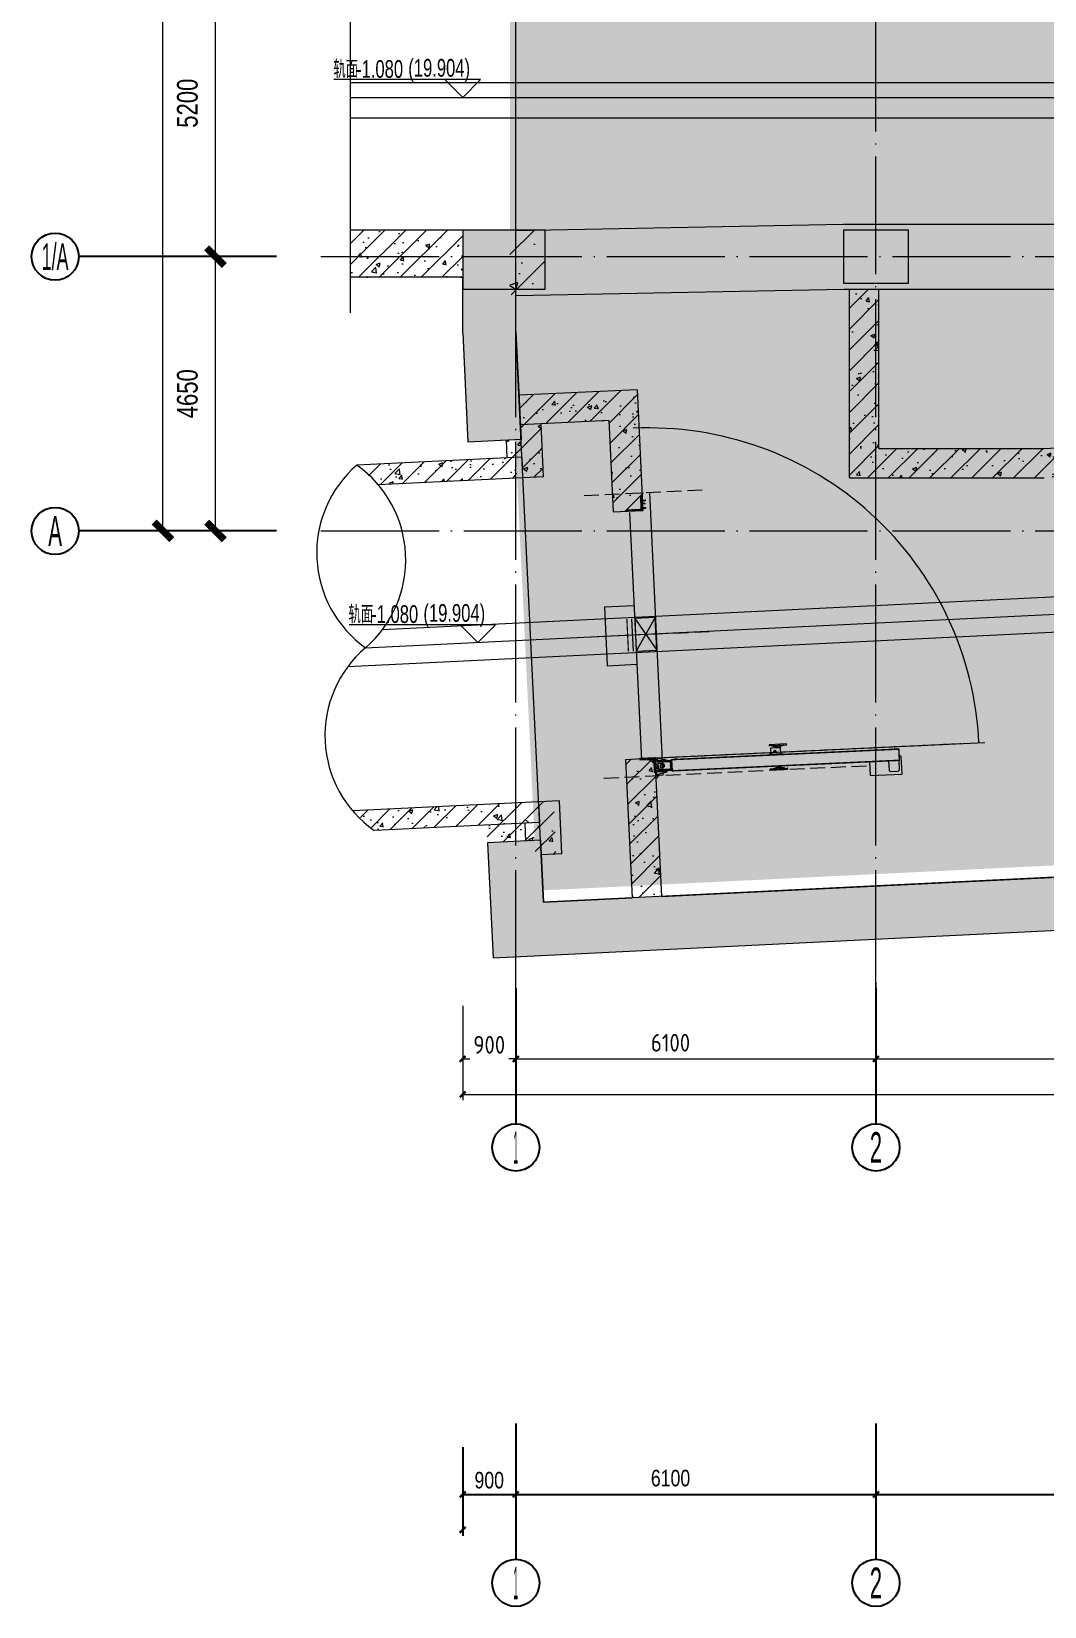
# Model space of a CAD drawing. Extents: x 4 to 13611208, y -605838 to 574722.
# Drawn here: x 13114394 to 13131553, y -161280 to -134582 of the extents above; entities that cross this region are included whole.
import ezdxf
from ezdxf.enums import TextEntityAlignment as Align

# ---------------------------------------------------------------- set-up
doc = ezdxf.new("R2010")
doc.units = 0
doc.header["$LTSCALE"] = 1000
doc.header["$MEASUREMENT"] = 0
doc.linetypes.add('DASH', pattern=[0.35, 0.25, -0.1])
doc.linetypes.add('DOTE', pattern=[2.42, 2, -0.2, 0.02, -0.2])
for name, color, linetype, lineweight in [('1-开孔', 7, 'Continuous', 5), ('DIM_ELEV', 3, 'Continuous', 5), ('建筑底图', 8, 'Continuous', 13), ('设备-人防', 2, 'Continuous', 5)]:
    doc.layers.add(name, color=color, linetype=linetype, lineweight=lineweight)
for name, color, linetype in [('AXIS', 3, 'Continuous'), ('AXIS_TEXT', 7, 'Continuous'), ('PUB_TEXT', 8, 'Continuous')]:
    doc.layers.add(name, color=color, linetype=linetype)
doc.styles.add('C', font='HZTXT_E', dxfattribs={"width": 0.7, "bigfont": 'HZTXT'})
doc.styles.add('C_T3', font='fsdb_e.shx', dxfattribs={"width": 0.8, "bigfont": 'hzdx.shx'})
doc.styles.add('COMPLEX', font='hztxt_e.shx', dxfattribs={"width": 0.6, "bigfont": 'HZTXT.shx'})
doc.styles.add('DIM_FONT', font='gbenor.shx', dxfattribs={"bigfont": 'gbcbig.shx'})
doc.dimstyles.new('_TCH_ARCH&&100', dxfattribs={"dimtxt": 300, "dimasz": 100, "dimexe": 100, "dimexo": 100, "dimgap": 100, "dimtad": 1, "dimdec": 0, "dimzin": 0, "dimdsep": 46, "dimtxsty": 'DIM_FONT', "dimblk": 'ARCHTICK', "dimcen": 0.09, "dimclrd": 3, "dimclre": 3, "dimclrt": 7, "dimaunit": 1, "dimazin": 2, "dimtfac": 1, "dimtdec": 0, "dimtix": 1, "dimtmove": 2, "dimatfit": 3, "dimfxl": 1, "dimtolj": 1, "dimtzin": 0, "dimlwd": 18, "dimlwe": 18, "dimarcsym": 0})
doc.dimstyles.new('_TCH_ARCH&&300', dxfattribs={"dimtxt": 840, "dimasz": 300, "dimexe": 300, "dimexo": 600, "dimgap": 300, "dimtad": 1, "dimdec": 0, "dimzin": 0, "dimdsep": 46, "dimtxsty": 'C_T3', "dimblk": 'ARCHTICK', "dimcen": 0.09, "dimclrd": 3, "dimclre": 3, "dimclrt": 3, "dimadec": 4, "dimazin": 2, "dimtfac": 1, "dimtdec": 0, "dimtix": 1, "dimtmove": 2, "dimatfit": 3, "dimfxl": 1, "dimtolj": 1, "dimtzin": 0, "dimarcsym": 0})
pattern_1 = [(45, (-1624125.25, 421106.57), (-176.776695, 176.776695), []), (50, (-1624125.25, 421106.57), (717.26018, -62.75213), [75, -825]), (355, (-1624125.25, 421106.6), (-138.75133, 752.19213), [60, -660]), (100.4514, (-1624065.5, 421101.34), (578.50938, 689.43954), [63.7402, -701.1421]), (46.1842, (-1624125.25, 421306.6), (1067.24105, -165.519), [112.5, -1237.5]), (96.6356, (-1624036.3, 421292.8), (934.6627, 974.1179), [95.6103, -1051.713]), (351.1842, (-1624125.3, 421306.6), (934.66195, 974.1186), [90, -990]), (21, (-1624025.25, 421256.57), (596.90705, -402.6189), [75, -825]), (326, (-1624025.25, 421256.6), (243.31533, 725.15005), [60, -660]), (71.4514, (-1623975.5, 421223), (840.22263, 322.5305), [63.7402, -701.1421]), (37.5, (-1624125.25, 421106.57), (12.159855, 332.893854), [0, -652, 0, -670, 0, -662.5]), (7.5, (-1624125.25, 421106.57), (263.06954, 394.41171), [0, -382, 0, -637, 0, -252.5]), (327.5, (-1624348.25, 421106.57), (533.822436, -22.55487), [0, -250, 0, -780, 0, -1035]), (317.5, (-1624448.25, 421106.57), (583.18617, 100.10498), [0, -325, 0, -518, 0, -735])]

# ---------------------------------------------------------------- blocks, each defined once
blk = doc.blocks.new('J门框')
blk.add_hatch(color=256).paths.add_polyline_path([(0, 480), (0, 0), (512, 0), (512, 30, 0.414214), (497, 45), (96, 45, -0.414214), (45, 96), (45, 465, 0.414214), (30, 480)])
for points in [[(0, 352), (-96, 352), (-96, 320), (0, 320)], [(0, 96), (-96, 96), (-96, 64), (0, 64)], [(0, 237), (-90, 225), (-90, 238), (0, 250)]]:
    blk.add_lwpolyline(points, close=True)
blk.add_lwpolyline([(0, 0), (512, 0), (512, 30, 0.414214), (497, 45), (96, 45, -0.414214), (45, 96), (45, 465, 0.414214), (30, 480), (0, 480)], format="xyb", close=True)
blk = doc.blocks.new('*X17')
at = {"color": 0}
for p, q in [((212.5, 108.2), (213.8, 109.5)), ((213.4, 107.3), (214.8, 108.7))]:
    blk.add_line(p, q, dxfattribs=at)
blk = doc.blocks.new('qujrfm001')
at = {"layer": '设备-人防', "color": 8}
for p, q in [((73347, 37226), (73068, 37226)), ((73347, 37207), (73068, 37207)), ((73104, 37207), (73178, 37184)), ((73116, 37207), (73172, 37190)), ((73178, 37207), (73178, 37190)), ((73237, 37184), (73178, 37184)), ((73178, 37184), (73178, 37177)), ((73178, 37177), (73207, 37177)), ((73182, 37173), (73178, 37173)), ((73178, 37173), (73178, 37163)), ((73237, 37173), (73181, 37173)), ((73184, 37173), (73184, 37177)), ((73186, 37206), (73186, 37200)), ((73237, 37177), (73207, 37177)), ((73228, 37206), (73228, 37200)), ((73231, 37173), (73231, 37177)), ((73311, 37207), (73237, 37184)), ((73237, 37190), (73237, 37207)), ((73237, 37177), (73237, 37184)), ((73237, 37163), (73237, 37173)), ((73299, 37207), (73243, 37190)), ((75023, 37117), (75023, 37131)), ((75281, 37213), (75102, 37174)), ((75102, 37174), (75102, 37156)), ((75302, 37266), (75266, 37266)), ((75266, 37266), (75266, 37216)), ((75266, 37216), (75302, 37216)), ((75274, 37213), (75274, 37216)), ((75274, 37214), (75302, 37214)), ((75302, 37213), (75274, 37213)), ((73141, 36962), (73141, 36973)), ((73141, 36962), (73357, 36962)), ((73146, 36958), (73141, 36962)), ((73168, 36958), (73146, 36958)), ((73172, 36962), (73168, 36958)), ((73172, 36857), (73172, 36962)), ((73178, 36846), (73207, 36846)), ((73178, 36846), (73178, 36839)), ((73319, 36850), (73179, 36850)), ((73184, 36850), (73184, 36846)), ((73197, 36962), (73201, 36958)), ((73197, 36962), (73197, 36962)), ((73236, 36958), (73201, 36958)), ((73237, 36846), (73207, 36846)), ((73231, 36850), (73231, 36846)), ((73240, 36962), (73236, 36958)), ((73237, 36839), (73237, 36846)), ((73326, 36962), (73326, 36857)), ((73326, 36962), (73330, 36958)), ((73330, 36958), (73353, 36958)), ((73353, 36958), (73357, 36962)), ((73357, 36962), (73357, 36973)), ((75023, 37061), (75023, 37075)), ((75023, 37004), (75023, 37018)), ((75102, 36970), (75102, 36980)), ((75281, 36931), (75102, 36970)), ((73068, 36816), (73207, 36816)), ((73068, 36797), (73347, 36797)), ((73104, 36816), (73178, 36839)), ((73116, 36816), (73172, 36833)), ((73237, 36839), (73178, 36839)), ((73178, 36833), (73178, 36816)), ((73186, 36816), (73186, 36823)), ((73207, 36816), (73347, 36816)), ((73228, 36816), (73228, 36823)), ((73311, 36816), (73237, 36839)), ((73237, 36816), (73237, 36833)), ((73299, 36816), (73243, 36833))]:
    blk.add_line(p, q, dxfattribs=at)
at = {"layer": '设备-人防', "color": 8, "extrusion": (0, 0, -1)}
blk.add_line((73143, 37207), (73116, 37207), dxfattribs=at)
at = {"layer": '设备-人防', "color": 8}
for points in [[(71667, 37163), (71667, 37399), (71129, 37399), (71129, 37092), (71163, 37092)], [(75033, 36980), (75016, 36980), (75016, 37156), (75033, 37156)], [(75016, 36987), (75040, 36987), (75040, 37149), (75016, 37149)], [(75016, 37117), (75040, 37117), (75040, 37131), (75016, 37131)], [(75040, 37128), (75040, 37142)], [(75040, 37142), (75241, 37142), (75241, 37128), (75040, 37128)], [(75281, 37167), (75102, 37167), (75102, 37156)], [(75248, 37153), (75281, 37153)], [(75248, 37132), (75248, 36998)], [(75016, 37075), (75040, 37075), (75040, 37061), (75016, 37061)], [(75016, 37018), (75040, 37018), (75040, 37004), (75016, 37004)], [(75040, 37008), (75241, 37008), (75241, 36994), (75040, 36994)], [(75040, 36994), (75040, 37008)], [(75281, 36977), (75102, 36977), (75102, 36980)]]:
    blk.add_lwpolyline(points, dxfattribs=at)
at = {"layer": '设备-人防', "color": 8, "const_width": 25}
blk.add_lwpolyline([(71234, 36973), (71234, 36961, -1), (71232, 36961), (71232, 36973), (71170, 36973), (71170, 36980), (71163, 36980), (71163, 37156), (71170, 37156), (71170, 37163), (75009, 37163), (75009, 37156), (75016, 37156), (75016, 36980), (75009, 36980), (75009, 36973), (74947, 36973), (74947, 36961, -1), (74944, 36961), (74944, 36973)], format="xyb", close=True, dxfattribs=at)
at = {"layer": '设备-人防', "color": 8}
for points in [[(71174, 37163), (71174, 37332), (71196, 37350), (71320, 37350), (71341, 37332), (71341, 37163)], [(75298, 36931), (75298, 37213), (75281, 37213), (75281, 36931)]]:
    blk.add_lwpolyline(points, close=True, dxfattribs=at)
blk.add_lwpolyline([(75033, 37149), (75033, 37156), (75245, 37156, -0.414214), (75248, 37152), (75248, 37111, -0.414214), (75245, 37107), (75178, 37107, 0.414214), (75142, 37072), (75142, 37064, 0.414214), (75178, 37028), (75245, 37028, -0.414214), (75248, 37025), (75248, 36983, -0.414214), (75245, 36980), (75033, 36980), (75033, 36987)], format="xyb", dxfattribs=at)
for centre, radius in [((73263, 36913), 18.3), ((73263, 36913), 12), ((75178, 37072), 33.5), ((75178, 37072), 26.4)]:
    blk.add_circle(centre, radius, dxfattribs=at)
for centre, radius, start, end in [((73068, 37216), 9.77, 90, 270), ((73175, 37200), 11.2, 253.2102, 0), ((73240, 37200), 11.2, 180, 286.7898), ((73347, 37216), 9.77, 270, 90), ((75178, 37072), 81, 330.4082, 29.5918), ((73068, 36807), 9.77, 90, 270), ((73175, 36823), 11.2, 0, 106.7898), ((73239, 36823), 11.2, 73.2102, 180), ((73347, 36807), 9.77, 270, 90)]:
    blk.add_arc(centre, radius, start, end, dxfattribs=at)
at = {"layer": '设备-人防', "color": 8, "extrusion": (0, 0, -1)}
for centre, start, end in [((-73179, 36857), 270, 0), ((-73319, 36857), 180, 270)]:
    blk.add_arc(centre, 6.98, start, end, dxfattribs=at)
at = {"layer": '设备-人防', "color": 8, "extrusion": (0, 0, -1), "xscale": 10.57142857142857, "yscale": 10.57142857142857, "zscale": -10.57142857142857, "rotation": 180}
blk.add_blockref('*X17', (-71004, 38059), dxfattribs=at)
blk = doc.blocks.new('_FZH')
blk.add_lwpolyline([(-0.5, -0.5), (0.5, -0.5), (0.5, 0.5), (-0.5, 0.5)], close=True)
blk = doc.blocks.new('_ArchTick')
at = {"color": 0, "linetype": 'ByBlock', "const_width": 0.4}
blk.add_lwpolyline([(-0.5, -0.5), (0.5, 0.5)], dxfattribs=at)
blk = doc.blocks.new('*D1475')
at = {"layer": 'AXIS', "color": 3, "lineweight": -2, "ltscale": 3}
for p, q in [((13118947, 189510), (13118214, 189510)), ((13118514, 184860), (13118514, 189510)), ((13118947, 184860), (13118214, 184860))]:
    blk.add_line(p, q, dxfattribs=at)
at = {"layer": 'AXIS', "color": 3, "lineweight": -2, "ltscale": 3, "xscale": 300, "yscale": 300, "zscale": 300}
for p, rotation in [((13118514, 189510), 90), ((13118514, 184860), 270)]:
    blk.add_blockref('_ArchTick', p, dxfattribs=dict(at, rotation=rotation))
at = {"layer": 'AXIS', "color": 3, "ltscale": 3, "insert": (13118039, 187185), "char_height": 350, "attachment_point": 5, "rotation": 90, "style": 'C_T3'}
blk.add_mtext('\\A1;4650', dxfattribs=at)
blk = doc.blocks.new('*D1474')
at = {"layer": 'AXIS', "color": 3, "lineweight": -2, "ltscale": 3}
for p, q in [((13118947, 194710), (13118214, 194710)), ((13118514, 189510), (13118514, 194710)), ((13118947, 189510), (13118214, 189510))]:
    blk.add_line(p, q, dxfattribs=at)
at = {"layer": 'AXIS', "color": 3, "lineweight": -2, "ltscale": 3, "xscale": 300, "yscale": 300, "zscale": 300}
for p, rotation in [((13118514, 194710), 90), ((13118514, 189510), 270)]:
    blk.add_blockref('_ArchTick', p, dxfattribs=dict(at, rotation=rotation))
at = {"layer": 'AXIS', "color": 3, "ltscale": 3, "insert": (13118039, 192110), "char_height": 350, "attachment_point": 5, "rotation": 90, "style": 'C_T3'}
blk.add_mtext('\\A1;5200', dxfattribs=at)
blk = doc.blocks.new('*D1476')
at = {"layer": 'AXIS', "color": 3, "lineweight": -2, "ltscale": 3}
for p, q in [((13118947, 199910), (13118214, 199910)), ((13118514, 194710), (13118514, 199910)), ((13118947, 194710), (13118214, 194710))]:
    blk.add_line(p, q, dxfattribs=at)
at = {"layer": 'AXIS', "color": 3, "lineweight": -2, "ltscale": 3, "xscale": 300, "yscale": 300, "zscale": 300}
for p, rotation in [((13118514, 199910), 90), ((13118514, 194710), 270)]:
    blk.add_blockref('_ArchTick', p, dxfattribs=dict(at, rotation=rotation))
at = {"layer": 'AXIS', "color": 3, "ltscale": 3, "insert": (13118039, 197310), "char_height": 350, "attachment_point": 5, "rotation": 90, "style": 'C_T3'}
blk.add_mtext('\\A1;5200', dxfattribs=at)
blk = doc.blocks.new('*D1477')
at = {"layer": 'AXIS', "color": 3, "lineweight": -2, "ltscale": 3}
for p, q in [((13118947, 204560), (13118214, 204560)), ((13118514, 199910), (13118514, 204560)), ((13118947, 199910), (13118214, 199910))]:
    blk.add_line(p, q, dxfattribs=at)
at = {"layer": 'AXIS', "color": 3, "lineweight": -2, "ltscale": 3, "xscale": 300, "yscale": 300, "zscale": 300}
for p, rotation in [((13118514, 204560), 90), ((13118514, 199910), 270)]:
    blk.add_blockref('_ArchTick', p, dxfattribs=dict(at, rotation=rotation))
at = {"layer": 'AXIS', "color": 3, "ltscale": 3, "insert": (13118039, 202235), "char_height": 350, "attachment_point": 5, "rotation": 90, "style": 'C_T3'}
blk.add_mtext('\\A1;4650', dxfattribs=at)
blk = doc.blocks.new('*D1478')
at = {"layer": 'AXIS', "color": 3, "lineweight": -2, "ltscale": 3}
for p, q in [((13118947, 204560), (13117324, 204560)), ((13117624, 184860), (13117624, 204560)), ((13118947, 184860), (13117324, 184860))]:
    blk.add_line(p, q, dxfattribs=at)
at = {"layer": 'AXIS', "color": 3, "lineweight": -2, "ltscale": 3, "xscale": 300, "yscale": 300, "zscale": 300}
for p, rotation in [((13117624, 204560), 90), ((13117624, 184860), 270)]:
    blk.add_blockref('_ArchTick', p, dxfattribs=dict(at, rotation=rotation))
at = {"layer": 'AXIS', "color": 3, "ltscale": 3, "insert": (13117150, 194710), "char_height": 350, "attachment_point": 5, "rotation": 90, "style": 'C_T3'}
blk.add_mtext('\\A1;19700', dxfattribs=at)
blk = doc.blocks.new('_AXISO')
blk.add_circle((0, 0), 0.5)
at = {"layer": 'AXIS_TEXT', "style": 'COMPLEX', "width": 1.041667}
blk.add_attdef('A', text='', height=0.56, dxfattribs=at).set_placement((-0.25, -0.28), (0.25, -0.28), align=Align.FIT)
blk = doc.blocks.new('*D1622')
at = {"layer": 'AXIS', "color": 3, "lineweight": 18, "ltscale": 3}
for p, q in [((6100, 100), (6100, -1300)), ((13500, 100), (13500, -1300)), ((6100, -1200), (13500, -1200))]:
    blk.add_line(p, q, dxfattribs=at)
at = {"layer": 'AXIS', "color": 3, "lineweight": 18, "ltscale": 3, "xscale": 100, "yscale": 100, "zscale": 100, "rotation": 180}
blk.add_blockref('_ArchTick', (6100, -1200), dxfattribs=at)
at = {"layer": 'AXIS', "color": 3, "lineweight": 18, "ltscale": 3, "xscale": 100, "yscale": 100, "zscale": 100}
blk.add_blockref('_ArchTick', (13500, -1200), dxfattribs=at)
at = {"layer": 'AXIS', "color": 7, "ltscale": 3, "insert": (9800, -950), "char_height": 300, "attachment_point": 5, "style": 'DIM_FONT'}
blk.add_mtext('\\A1;7400', dxfattribs=at)
blk = doc.blocks.new('*D1627')
at = {"layer": 'AXIS', "color": 3, "lineweight": 18, "ltscale": 3}
for p, q in [((-900, -500), (-900, -1300)), ((0, -500), (0, -1300)), ((-900, -1200), (-780, -1200)), ((0, -1200), (-120, -1200))]:
    blk.add_line(p, q, dxfattribs=at)
at = {"layer": 'AXIS', "color": 3, "lineweight": 18, "ltscale": 3, "xscale": 100, "yscale": 100, "zscale": 100, "rotation": 180}
blk.add_blockref('_ArchTick', (-900, -1200), dxfattribs=at)
at = {"layer": 'AXIS', "color": 3, "lineweight": 18, "ltscale": 3, "xscale": 100, "yscale": 100, "zscale": 100}
blk.add_blockref('_ArchTick', (0, -1200), dxfattribs=at)
at = {"layer": 'AXIS', "color": 7, "ltscale": 3, "insert": (-450, -960), "char_height": 300, "attachment_point": 5, "style": 'DIM_FONT'}
blk.add_mtext('\\A1;900', dxfattribs=at)
blk = doc.blocks.new('*D1628')
at = {"layer": 'AXIS', "color": 3, "lineweight": 18, "ltscale": 3}
for p, q in [((0, -500), (0, -1300)), ((6100, -500), (6100, -1300)), ((0, -1200), (6100, -1200))]:
    blk.add_line(p, q, dxfattribs=at)
at = {"layer": 'AXIS', "color": 3, "lineweight": 18, "ltscale": 3, "xscale": 100, "yscale": 100, "zscale": 100, "rotation": 180}
blk.add_blockref('_ArchTick', (0, -1200), dxfattribs=at)
at = {"layer": 'AXIS', "color": 3, "lineweight": 18, "ltscale": 3, "xscale": 100, "yscale": 100, "zscale": 100}
blk.add_blockref('_ArchTick', (6100, -1200), dxfattribs=at)
at = {"layer": 'AXIS', "color": 7, "ltscale": 3, "insert": (2621, -925), "char_height": 300, "attachment_point": 5, "style": 'DIM_FONT'}
blk.add_mtext('\\A1;6100', dxfattribs=at)
blk = doc.blocks.new('*D1629')
at = {"layer": 'AXIS', "color": 3, "lineweight": 18, "ltscale": 3}
for p, q in [((6100, -500), (6100, -1300)), ((13500, -500), (13500, -1300)), ((6100, -1200), (9375, -1200)), ((13500, -1200), (10225, -1200))]:
    blk.add_line(p, q, dxfattribs=at)
at = {"layer": 'AXIS', "color": 3, "lineweight": 18, "ltscale": 3, "xscale": 100, "yscale": 100, "zscale": 100, "rotation": 180}
blk.add_blockref('_ArchTick', (6100, -1200), dxfattribs=at)
at = {"layer": 'AXIS', "color": 3, "lineweight": 18, "ltscale": 3, "xscale": 100, "yscale": 100, "zscale": 100}
blk.add_blockref('_ArchTick', (13500, -1200), dxfattribs=at)
at = {"layer": 'AXIS', "color": 7, "ltscale": 3, "insert": (9800, -960), "char_height": 300, "attachment_point": 5, "style": 'DIM_FONT'}
blk.add_mtext('\\A1;7400', dxfattribs=at)
blk = doc.blocks.new('*D1670')
at = {"layer": 'AXIS', "color": 3, "lineweight": 18, "ltscale": 3}
for p, q in [((-900, -300), (-900, -1900)), ((351100, -300), (351100, -1900)), ((-900, -1800), (174512, -1800)), ((351100, -1800), (175688, -1800))]:
    blk.add_line(p, q, dxfattribs=at)
at = {"layer": 'AXIS', "color": 3, "lineweight": 18, "ltscale": 3, "xscale": 100, "yscale": 100, "zscale": 100, "rotation": 180}
blk.add_blockref('_ArchTick', (-900, -1800), dxfattribs=at)
at = {"layer": 'AXIS', "color": 3, "lineweight": 18, "ltscale": 3, "xscale": 100, "yscale": 100, "zscale": 100}
blk.add_blockref('_ArchTick', (351100, -1800), dxfattribs=at)
at = {"layer": 'AXIS', "color": 7, "ltscale": 3, "insert": (175100, -1560), "char_height": 300, "attachment_point": 5, "style": 'DIM_FONT'}
blk.add_mtext('\\A1;352000', dxfattribs=at)
blk = doc.blocks.new('*D1491')
at = {"layer": 'AXIS', "color": 3, "lineweight": -2, "ltscale": 3}
for p, q in [((-245200, -35532), (-245200, -36832)), ((-237800, -35532), (-237800, -36832)), ((-245200, -36732), (-237800, -36732))]:
    blk.add_line(p, q, dxfattribs=at)
at = {"layer": 'AXIS', "color": 3, "lineweight": -2, "ltscale": 3, "xscale": 100, "yscale": 100, "zscale": 100, "rotation": 180}
blk.add_blockref('_ArchTick', (-245200, -36732), dxfattribs=at)
at = {"layer": 'AXIS', "color": 3, "lineweight": -2, "ltscale": 3, "xscale": 100, "yscale": 100, "zscale": 100}
blk.add_blockref('_ArchTick', (-237800, -36732), dxfattribs=at)
at = {"layer": 'AXIS', "color": 3, "ltscale": 3, "insert": (-241500, -36492), "char_height": 280, "attachment_point": 5, "style": 'C_T3'}
blk.add_mtext('\\A1;7400', dxfattribs=at)
blk = doc.blocks.new('*D1496')
at = {"layer": 'AXIS', "color": 3, "lineweight": -2, "ltscale": 3}
for p, q in [((-252200, -36132), (-252200, -36832)), ((-251300, -36132), (-251300, -36832)), ((-252200, -36732), (-251300, -36732))]:
    blk.add_line(p, q, dxfattribs=at)
at = {"layer": 'AXIS', "color": 3, "lineweight": -2, "ltscale": 3, "xscale": 100, "yscale": 100, "zscale": 100, "rotation": 180}
blk.add_blockref('_ArchTick', (-252200, -36732), dxfattribs=at)
at = {"layer": 'AXIS', "color": 3, "lineweight": -2, "ltscale": 3, "xscale": 100, "yscale": 100, "zscale": 100}
blk.add_blockref('_ArchTick', (-251300, -36732), dxfattribs=at)
at = {"layer": 'AXIS', "color": 3, "ltscale": 3, "insert": (-251750, -36492), "char_height": 280, "attachment_point": 5, "style": 'C_T3'}
blk.add_mtext('\\A1;900', dxfattribs=at)
blk = doc.blocks.new('*D1497')
at = {"layer": 'AXIS', "color": 3, "lineweight": -2, "ltscale": 3}
for p, q in [((-251300, -36132), (-251300, -36832)), ((-245200, -36132), (-245200, -36832)), ((-251300, -36732), (-245200, -36732))]:
    blk.add_line(p, q, dxfattribs=at)
at = {"layer": 'AXIS', "color": 3, "lineweight": -2, "ltscale": 3, "xscale": 100, "yscale": 100, "zscale": 100, "rotation": 180}
blk.add_blockref('_ArchTick', (-251300, -36732), dxfattribs=at)
at = {"layer": 'AXIS', "color": 3, "lineweight": -2, "ltscale": 3, "xscale": 100, "yscale": 100, "zscale": 100}
blk.add_blockref('_ArchTick', (-245200, -36732), dxfattribs=at)
at = {"layer": 'AXIS', "color": 3, "ltscale": 3, "insert": (-248679, -36457), "char_height": 280, "attachment_point": 5, "style": 'C_T3'}
blk.add_mtext('\\A1;6100', dxfattribs=at)
blk = doc.blocks.new('*D1498')
at = {"layer": 'AXIS', "color": 3, "lineweight": -2, "ltscale": 3}
for p, q in [((-245200, -36132), (-245200, -36832)), ((-237800, -36132), (-237800, -36832)), ((-245200, -36732), (-237800, -36732))]:
    blk.add_line(p, q, dxfattribs=at)
at = {"layer": 'AXIS', "color": 3, "lineweight": -2, "ltscale": 3, "xscale": 100, "yscale": 100, "zscale": 100, "rotation": 180}
blk.add_blockref('_ArchTick', (-245200, -36732), dxfattribs=at)
at = {"layer": 'AXIS', "color": 3, "lineweight": -2, "ltscale": 3, "xscale": 100, "yscale": 100, "zscale": 100}
blk.add_blockref('_ArchTick', (-237800, -36732), dxfattribs=at)
at = {"layer": 'AXIS', "color": 3, "ltscale": 3, "insert": (-241500, -36492), "char_height": 280, "attachment_point": 5, "style": 'C_T3'}
blk.add_mtext('\\A1;7400', dxfattribs=at)
blk = doc.blocks.new('eafe')
at = {"layer": 'AXIS', "ltscale": 3}
for p, q in [((13119547.4, 204559.5), (13116197.4, 204559.5)), ((13119547.4, 199909.5), (13116197.4, 199909.5)), ((13119547.4, 194709.5), (13116197.4, 194709.5)), ((13119547.4, 189509.5), (13116197.4, 189509.5)), ((13119547.4, 184859.5), (13116197.4, 184859.5))]:
    blk.add_line(p, q, dxfattribs=at)
ref = blk.add_blockref('_AXISO', (13115797.4, 204559.5), dxfattribs=dict(at, xscale=800, yscale=800, zscale=800))
ref.add_attrib('A', 'C', dxfattribs={"layer": 'AXIS_TEXT', "height": 514.7, "style": 'C', "width": 0.666667}).set_placement((13115687.1, 204302.2), (13115907.7, 204302.2), align=Align.FIT)
ref = blk.add_blockref('_AXISO', (13115797.4, 199909.5), dxfattribs=dict(at, xscale=800, yscale=800, zscale=800))
ref.add_attrib('A', '2/B', dxfattribs={"layer": 'AXIS_TEXT', "height": 452.55, "style": 'C', "width": 0.466667}).set_placement((13115571.1, 199683.2), (13116023.6, 199683.2), align=Align.FIT)
at = {"layer": 'AXIS', "color": 8}
ref = blk.add_blockref('_AXISO', (13115797.4, 194709.5), dxfattribs=dict(at, xscale=800, yscale=800, zscale=800))
ref.add_attrib('A', 'B', dxfattribs={"layer": 'AXIS_TEXT', "height": 519.9, "style": 'C', "width": 0.622222}).set_placement((13115693.4, 194449.5), (13115901.4, 194449.5), align=Align.FIT)
ref = blk.add_blockref('_AXISO', (13115797.4, 189509.5), dxfattribs=dict(at, xscale=800, yscale=800, zscale=800))
ref.add_attrib('A', '1/A', dxfattribs={"layer": 'AXIS_TEXT', "height": 452.55, "style": 'C', "width": 0.474576}).set_placement((13115571.1, 189283.2), (13116023.6, 189283.2), align=Align.FIT)
at = {"layer": 'AXIS', "ltscale": 3}
ref = blk.add_blockref('_AXISO', (13115797.4, 184859.5), dxfattribs=dict(at, xscale=800, yscale=800, zscale=800))
ref.add_attrib('A', 'A', dxfattribs={"layer": 'AXIS_TEXT', "height": 509.3, "style": 'C', "width": 0.752941}).set_placement((13115681, 184604.9), (13115913.8, 184604.9), align=Align.FIT)
for base, p1, p2, picture, middle in [((13117624.5, 204559.5), (13119547.4, 184859.5), (13119547.4, 204559.5), '*D1478', (13117149.5, 194709.5)), ((13118514, 204559.5), (13119547.4, 199909.5), (13119547.4, 204559.5), '*D1477', (13118039, 202234.5)), ((13118514, 199909.5), (13119547.4, 194709.5), (13119547.4, 199909.5), '*D1476', (13118039, 197309.5)), ((13118514, 194709.5), (13119547.4, 189509.5), (13119547.4, 194709.5), '*D1474', (13118039, 192109.5)), ((13118514, 189509.5), (13119547.4, 184859.5), (13119547.4, 189509.5), '*D1475', (13118039, 187184.5))]:
    dim = blk.add_linear_dim(base=base, p1=p1, p2=p2, angle=90, dimstyle='_TCH_ARCH&&300', override={"dimtxt": 350}, dxfattribs=at)
    dim.commit()
    dim.dimension.update_dxf_attribs({"geometry": picture, "text_midpoint": middle, "dimtype": 129})
blk = doc.blocks.new('feafef')
at = {"layer": 'AXIS', "ltscale": 3}
for p, q in [((0, 0), (0, -2300)), ((6100, 0), (6100, -2300))]:
    blk.add_line(p, q, dxfattribs=at)
ref = blk.add_blockref('_AXISO', (0, -2700), dxfattribs=dict(at, xscale=800, yscale=800, zscale=800))
ref.add_attrib('A', '1', dxfattribs={"layer": 'AXIS_TEXT', "height": 554.4, "style": 'C', "width": 0.363636}).set_placement((-39.6, -2977.2), (39.6, -2977.2), align=Align.FIT)
ref = blk.add_blockref('_AXISO', (6100, -2700), dxfattribs=dict(at, xscale=800, yscale=800, zscale=800))
ref.add_attrib('A', '2', dxfattribs={"layer": 'AXIS_TEXT', "height": 519.9, "style": 'C', "width": 0.658824}).set_placement((5996, -2960), (6204, -2960), align=Align.FIT)
for base, p1, p2, angle, picture, middle in [((13500, -1200), (6100, 200), (13500, 200), 360, '*D1622', (9800, -950)), ((351100, -1800), (-900, -200), (351100, -200), 0, '*D1670', (175100, -1560)), ((0, -1200), (-900, -400), (0, -400), 0, '*D1627', (-450, -960)), ((6100, -1200), (0, -400), (6100, -400), 0, '*D1628', (2621, -925)), ((13500, -1200), (6100, -400), (13500, -400), 0, '*D1629', (9800, -960))]:
    dim = blk.add_linear_dim(base=base, p1=p1, p2=p2, angle=angle, dimstyle='_TCH_ARCH&&100', dxfattribs=at)
    dim.commit()
    dim.dimension.update_dxf_attribs({"geometry": picture, "text_midpoint": middle, "dimtype": 129})
blk = doc.blocks.new('站台板下0322')
at = {"layer": '建筑底图'}
h = blk.add_hatch(dxfattribs=at)
h.set_pattern_fill('混凝土', color=256, scale=100, angle=359.99983, style=0)
h.set_pattern_definition([(49.9998346, (-12580642.1, 198410.26), (717.260001, -62.754205), [75, -825]), (354.9998346, (-12580642.1, 198410.26), (-138.749162, 752.192534), [60, -660]), (100.4512346, (-12580582.34, 198405), (578.51137, 689.437872), [63.74019, -701.14211]), (46.184035, (-12580642.1, 198610.3), (1067.24057, -165.522095), [112.5, -1237.5]), (96.635435, (-12580553.2, 198596.5), (934.66552, 974.11517), [95.61029, -1051.713]), (351.184035, (-12580642.1, 198610.3), (934.66476, 974.1159), [90, -990]), (20.9998346, (-12580542.1, 198560.26), (596.90589, -402.620614), [75, -825]), (325.9998346, (-12580542.1, 198560.26), (243.317425, 725.149343), [60, -660]), (71.4512346, (-12580492.4, 198526.7), (840.22356, 322.52807), [63.74019, -701.14211]), (37.4998346, (-12580642.1, 198410.26), (12.160816, 332.8938187), [0, -652, 0, -670, 0, -662.5]), (7.4998346, (-12580642.1, 198410.26), (263.070676, 394.410953), [0, -382, 0, -637, 0, -252.5]), (327.4998346, (-12580865.1, 198410.26), (533.822371, -22.5564126), [0, -250, 0, -780, 0, -1035]), (317.4998346, (-12580965.1, 198410.26), (583.186458, 100.103299), [0, -325, 0, -518, 0, -735])])
h.paths.add_polyline_path([(-245744.6, -4800), (-238508.3, -4800), (-238516.4, 3877.9), (-238481.5, 4627), (-250968, 5208.5), (-251400, -4068.6), (-251400, -17030.5), (-250937.8, -26496.9), (-238452.7, -25887.3), (-238489.2, -25138.2), (-238507.3, -5900), (-245755.4, -5900), (-250800, -5800.1), (-250800, -5800), (-250778.2, -4700.3)])
h = blk.add_hatch(dxfattribs=at)
h.set_pattern_fill('钢筋混凝土', color=256, scale=100, style=0, pattern_type=2)
h.set_pattern_definition(pattern_1)
h.paths.add_polyline_path([(-251400, -15300), (-252200, -15300), (-252200, -17050), (-252110, -18893.2), (-251310.9, -18855.4), (-251400, -17030.5)])
h.paths.add_polyline_path([(-252200, -5800), (-251400, -5800), (-251400, -4068.6), (-251323.8, -2433.2), (-252123, -2396), (-252200, -4050)])
h.paths.add_polyline_path([(-56500, 0), (-56500, -700), (-24751.1, -700), (-24751.1, 0)])
h.paths.add_polyline_path([(-56500, -20400), (-56500, -21100), (-24751.1, -21100), (-24751.1, -20400)])
h.paths.add_polyline_path([(85700, -21300), (85700, -20600), (65000, -20600), (65000, -20400), (-24751.1, -20400), (-24751.1, -21100), (64300, -21100), (64300, -21300)])
h.paths.add_polyline_path([(85700, -500), (85700, 200), (47900, 200), (47900, 0), (-24751.1, 0), (-24751.1, -700), (48600, -700), (48600, -500)])
h.paths.add_polyline_path([(-167000, 2200), (-167000, 1500), (-167000, 1500), (-167000, -50), (-99500, -50), (-99500, 650), (-166300, 650), (-166300, 2200)])
h = blk.add_hatch(dxfattribs=at)
h.set_pattern_fill('钢筋混凝土', color=256, scale=100, style=0, pattern_type=2)
h.set_pattern_definition(pattern_1)
h.paths.add_polyline_path([(-252200, -15750), (-254100, -15750), (-254100, -16100), (-252200, -16100)])
h.paths.add_polyline_path([(-252200, -15300), (-254100, -15300), (-254100, -15750), (-252200, -15750)])
h = blk.add_hatch(dxfattribs=at)
h.set_pattern_fill('钢筋混凝土', color=256, scale=200, style=0)
h.set_pattern_definition([(45, (-12580642.1, 198410.26), (-353.55339, 353.55339), []), (50, (-12580642.1, 198410.3), (1434.52037, -125.50427), [150, -1650]), (355, (-12580642.1, 198410.3), (-277.50267, 1504.38427), [120, -1320]), (100.4514, (-12580522.6, 198399.8), (1157.01876, 1378.87908), [127.48038, -1402.28422]), (46.1842, (-12580642.1, 198810.3), (2134.4821, -331.03803), [225, -2475]), (96.6356, (-12580464.2, 198782.7), (1869.3254, 1948.23574), [191.22058, -2103.426]), (351.1842, (-12580642, 198810.3), (1869.3239, 1948.2372), [180, -1980]), (21, (-12580442.1, 198710.3), (1193.8141, -805.23778), [150, -1650]), (326, (-12580442.1, 198710.3), (486.63066, 1450.30009), [120, -1320]), (71.4514, (-12580342.6, 198643.2), (1680.44526, 645.061), [127.48038, -1402.28422]), (37.5, (-12580642.1, 198410.26), (24.31971, 665.787708), [0, -1304, 0, -1340, 0, -1325]), (7.5, (-12580642.1, 198410.26), (526.139075, 788.823424), [0, -764, 0, -1274, 0, -505]), (327.5, (-12581088.1, 198410.26), (1067.644872, -45.109743), [0, -500, 0, -1560, 0, -2070]), (317.5, (-12581288.1, 198410.3), (1166.37234, 200.209965), [0, -650, 0, -1036, 0, -1470])])
h.paths.add_polyline_path([(-250800, -15300), (-251400, -15300), (-251400, -15750), (-250800, -15750)])
h.paths.add_polyline_path([(-250800, -15750), (-251400, -15750), (-251400, -16400), (-250800, -16400)])
h = blk.add_hatch(dxfattribs=at)
h.set_pattern_fill('钢筋混凝土', color=256, scale=100, style=0, pattern_type=2)
h.set_pattern_definition(pattern_1)
h.paths.add_polyline_path([(-245650, -19500), (-245150, -19000), (-245150, -16300), (-245650, -16300)])
h = blk.add_hatch(dxfattribs=at)
h.set_pattern_fill('钢筋混凝土', color=256, scale=100, style=0, pattern_type=2)
h.set_pattern_definition(pattern_1)
h.paths.add_polyline_path([(-251458.7, -18862.4), (-251444.5, -19162.1), (-251196.4, -19150.4), (-251178.3, -19499.9), (-250828.7, -19483.4), (-250871.1, -18584.4), (-249722.4, -18530.1), (-249649.4, -20076.6), (-249149.9, -20053), (-249246.5, -18007.1), (-251244.3, -18101.5), (-251220.7, -18600.9), (-251208.9, -18850.6)])
h = blk.add_hatch(dxfattribs=at)
h.set_pattern_fill('钢筋混凝土', color=256, scale=100, style=0, pattern_type=2)
h.set_pattern_definition(pattern_1)
h.paths.add_polyline_path([(-242362.1, -19000.3), (-242338.9, -19499.7), (-239000, -19344.2), (-238833.3, -19090.1), (-239000, -18843.7)])
h = blk.add_hatch(dxfattribs=at)
h.set_pattern_fill('钢筋混凝土', color=256, scale=100, style=0, pattern_type=2)
h.set_pattern_definition(pattern_1)
h.paths.add_polyline_path([(-251294.7, -19155), (-253991.7, -19282.4), (-253629.8, -19615.7), (-251278.2, -19504.6)])
h = blk.add_hatch(dxfattribs=at)
h.set_pattern_fill('钢筋混凝土', color=256, scale=100, style=0, pattern_type=2)
h.set_pattern_definition(pattern_1)
h.paths.add_polyline_path([(-245150, -19000), (-245650, -19500), (-242350.5, -19500), (-242350.5, -19000)])
h = blk.add_hatch(dxfattribs=at)
h.set_pattern_fill('钢筋混凝土', color=256, scale=100, style=0, pattern_type=2)
h.set_pattern_definition(pattern_1)
h.paths.add_polyline_path([(-206150, -25411.4), (-206150, -24210), (-236859.5, -25709.4), (-236844.8, -26009), (-250828.2, -26691.8), (-250890.2, -25643.1), (-251778.4, -25685.1), (-251683.2, -27634.6)])
h = blk.add_hatch(dxfattribs=at)
h.set_pattern_fill('钢筋混凝土', color=256, scale=100, style=0)
h.set_pattern_definition([(45, (-12580642.1, 198410.26), (-176.7766953, 176.7766953), []), (50, (-12580642.1, 198410.26), (717.260183, -62.752135), [75, -825]), (355, (-12580642.1, 198410.26), (-138.751334, 752.192134), [60, -660]), (100.4514, (-12580582.34, 198405), (578.50938, 689.439542), [63.74019, -701.14211]), (46.1842, (-12580642.1, 198610.3), (1067.24105, -165.519014), [112.5, -1237.5]), (96.6356, (-12580553.2, 198596.5), (934.662706, 974.11787), [95.61029, -1051.713]), (351.1842, (-12580642.1, 198610.3), (934.66195, 974.1186), [90, -990]), (21, (-12580542.1, 198560.26), (596.907052, -402.61889), [75, -825]), (326, (-12580542.1, 198560.26), (243.31533, 725.150045), [60, -660]), (71.4514, (-12580492.4, 198526.7), (840.22263, 322.530497), [63.74019, -701.14211]), (37.5, (-12580642.1, 198410.26), (12.1598553, 332.893854), [0, -652, 0, -670, 0, -662.5]), (7.5, (-12580642.1, 198410.26), (263.069537, 394.411712), [0, -382, 0, -637, 0, -252.5]), (327.5, (-12580865.1, 198410.26), (533.822436, -22.554872), [0, -250, 0, -780, 0, -1035]), (317.5, (-12580965.1, 198410.26), (583.18617, 100.104982), [0, -325, 0, -518, 0, -735])])
h.paths.add_polyline_path([(-249330, -26618.6), (-249444.6, -24271.4), (-248945.1, -24247.8), (-248830.5, -26594.2)])
h = blk.add_hatch(dxfattribs=at)
h.set_pattern_fill('钢筋混凝土', color=256, scale=100, style=0, pattern_type=2)
h.set_pattern_definition(pattern_1)
h.paths.add_polyline_path([(-250617.9, -25880.6), (-250660.3, -24981.6), (-254056.2, -25141.9), (-253690.4, -25475), (-251793, -25385.4), (-251778.4, -25685.1), (-250979.3, -25647.3), (-250967.5, -25897.1)])
at = {"layer": 'AXIS', "ltscale": 3}
for p, q in [((-251300, -35531.8), (-251300, -37831.8)), ((-245200, -35531.8), (-245200, -37831.8))]:
    blk.add_line(p, q, dxfattribs=at)
at = {"layer": 'AXIS', "color": 3, "ltscale": 3}
blk.add_line((-252200, -35931.8), (-252200, -37431.8), dxfattribs=at)
at = {"layer": 'DIM_ELEV', "color": 8}
for p, q in [((-251900, -12750), (-254380.5, -12750)), ((-252200, -13050), (-252500, -12750)), ((-252200, -13050), (-251900, -12750)), ((-251644.1, -21991), (-254124.6, -21991)), ((-251944.1, -22291), (-252244.1, -21991)), ((-251944.1, -22291), (-251644.1, -21991))]:
    blk.add_line(p, q, dxfattribs=at)
at = {"layer": '建筑底图', "linetype": 'DOTE'}
for p, q in [((-251300, -28150), (-251300, 2300)), ((-245200, -28150), (-245200, 2300)), ((-254600, -15750), (-141000, -15750)), ((-254600, -20400), (102362.6, -20400))]:
    blk.add_line(p, q, dxfattribs=at)
at = {"layer": '建筑底图', "ltscale": 0.5}
for p, q in [((-254100, -12800), (-199200, -12800)), ((-254100, -13400), (-199200, -13400)), ((-253557.3, -22069.4), (-211372.4, -20009.7)), ((-254144.8, -22698.8), (-211343.1, -20609))]:
    blk.add_line(p, q, dxfattribs=at)
at = {"layer": '建筑底图'}
for p, q in [((-251300, -15309.8), (-245755.4, -15200)), ((-245755.4, -15200), (-212460, -15200)), ((-252200, -15300), (-254100, -15300)), ((-252200, -16100), (-254100, -16100)), ((-252200, -17050), (-252200, -16100)), ((-251300, -16410), (-245744.6, -16300)), ((-251300, -17030.5), (-251300, -16410)), ((-245744.6, -16300), (-212460, -16300)), ((-245650, -19500), (-245650, -16300)), ((-245650, -16300), (-245150, -16300)), ((-245150, -19000), (-245150, -16300)), ((-252200, -17050), (-252110, -18893.2)), ((-251300.1, -17025.6), (-251211, -18850.7)), ((-249246.6, -18006.1), (-251244.4, -18100.4)), ((-249246.6, -18006.1), (-249149.9, -20052.9)), ((-249722.4, -18529.1), (-251220.8, -18599.8)), ((-250828.7, -19483.4), (-250871.2, -18583.4)), ((-249722.4, -18529.1), (-249649.4, -20076.5)), ((-251211, -18850.7), (-252110, -18893.2)), ((-251308.8, -18855.3), (-251558.5, -18867.1)), ((-251444.5, -19162.1), (-251458.7, -18862.4)), ((-242362.1, -19000.3), (-239000, -18843.7)), ((-251444.5, -19162.1), (-253991.7, -19282.4)), ((-251194.8, -19150.3), (-251444.5, -19162.1)), ((-251178.3, -19499.9), (-251194.8, -19150.3)), ((-245150, -19000), (-242350.5, -19000)), ((-250828.7, -19483.4), (-253629.8, -19615.7)), ((-249264, -19758), (-249137, -19752)), ((-249037.1, -19747.3), (-248810.7, -24541.9)), ((-245650, -19500), (-242350.5, -19500)), ((-249649.4, -20076.5), (-249149.9, -20052.9)), ((-249371.6, -20085.3), (-249173.4, -24280.6)), ((-249798.7, -21685.6), (-249299.3, -21661.3)), ((-249798.7, -21685.6), (-249751.5, -22684.5)), ((-249286.5, -21886.4), (-248910.9, -22419.3)), ((-248936.9, -21869.9), (-249260.6, -22435.8)), ((-249751.5, -22684.5), (-249252.1, -22660.2)), ((-248949.7, -24248.2), (-243355.7, -23988.5)), ((-249444.6, -24271.4), (-248945.1, -24247.8)), ((-249444.6, -24271.4), (-249330, -26618.6)), ((-248945.1, -24247.8), (-248830.5, -26594.2)), ((-248810.7, -24541.9), (-248935.6, -24547.8)), ((-250560.4, -24976.8), (-254056.2, -25141.9)), ((-250893.5, -25343), (-250910.1, -24993.3)), ((-250518, -25875.8), (-250560.4, -24976.8)), ((-251143.3, -25354.8), (-253690.4, -25475)), ((-251683.2, -27634.6), (-204950, -25352.8)), ((-250893.5, -25343), (-251143.3, -25354.8)), ((-251129.1, -25654.4), (-251143.3, -25354.8)), ((-250879.4, -25642.6), (-251778.4, -25685.1)), ((-251778.4, -25685.1), (-251683.2, -27634.6)), ((-250879.4, -25642.6), (-250828.2, -26691.8)), ((-250518, -25875.8), (-250867.2, -25892.3)), ((-248830.5, -26594.2), (-236844.8, -26009)), ((-250828.2, -26691.8), (-249330, -26618.6))]:
    blk.add_line(p, q, dxfattribs=at)
at = {"layer": '建筑底图', "linetype": 'DASH'}
for p, q in [((-250141.2, -19799.5), (-248065.8, -19701.5)), ((-250024.2, -22196.6), (-247948.7, -22098.6)), ((-249807.3, -24589), (-245334.5, -24377.8))]:
    blk.add_line(p, q, dxfattribs=at)
at = {"layer": '建筑底图', "ltscale": 0.2}
blk.add_line((-249338.6, -21888.5), (-249312.6, -22437.9), dxfattribs=at)
at = {"layer": '建筑底图', "linetype": 'DASH', "ltscale": 0.2}
blk.add_line((-248948.7, -24248.1), (-243754.5, -24002.8), dxfattribs=at)
at = {"layer": '建筑底图'}
for points in [[(-250828.2, -26691.8), (-251300, -17030.5), (-251300, -4068.6), (-250858.8, 5403.6), (-238516.4, 4828.9), (-238516.4, 3877.9), (-238489.2, -25138.2), (-238489.2, -26089.3)], [(-249286.5, -21886.4), (-249260.6, -22435.8), (-248910.9, -22419.3), (-248936.9, -21869.9)]]:
    blk.add_lwpolyline(points, close=True, dxfattribs=at)
blk.add_lwpolyline([(-254100, -16700), (-254100, -10887.5), (-254730, -10658.2), (-253470, -10436), (-254100, -10212.5), (-254100, -4400)], dxfattribs=at)
at = {"layer": '建筑底图', "color": 8, "ltscale": 0.1}
for points in [[(-254100, -13050), (-137900, -13050)], [(-253851.4, -22384.1), (-211357.9, -20309.3), (-210359.1, -20260.6), (-209360.3, -20211.8), (-208361.5, -20163.1), (-207362.6, -20114.6), (-206363.8, -20066.1), (-205365, -20017.7), (-204366.1, -19969.5), (-203367.3, -19921.6), (-202368.4, -19873.8), (-201369.6, -19826.3), (-200370.7, -19779), (-199371.8, -19732.1), (-198372.9, -19685.5), (-197373.9, -19639.3), (-196375, -19593.4), (-195376, -19548)]]:
    blk.add_lwpolyline(points, dxfattribs=at)
at = {"layer": '建筑底图', "ltscale": 0.2, "const_width": 20}
blk.add_lwpolyline([(-249418.5, -21892.3), (-249392.6, -22441.7)], dxfattribs=at)
at = {"layer": '建筑底图'}
for centre, radius, start, end in [((-249049.6, -24252.9), 5600, 2.65772, 92.66609), ((-252700.7, -20773.1), 1972.1, 130.89245, 234.51517), ((-255136.4, -20888.2), 1972.1, 310.89245, 54.51517), ((-252572.2, -23870.5), 1961.1, 130.48483, 234.92281)]:
    blk.add_arc(centre, radius, start, end, dxfattribs=at)
blk.add_blockref('feafef', (-251300, -28150))
at = {"layer": '1-开孔', "color": 8}
blk.add_blockref('eafe', (-13374900.9, -205259.5), dxfattribs=at)
at = {"layer": 'AXIS', "color": 3, "ltscale": 3, "xscale": 100, "yscale": 100, "zscale": 100, "rotation": 180}
blk.add_blockref('_ArchTick', (-252200, -37331.8), dxfattribs=at)
at = {"layer": 'AXIS', "ltscale": 3}
ref = blk.add_blockref('_AXISO', (-251300, -38231.8), dxfattribs=dict(at, xscale=800, yscale=800, zscale=800))
ref.add_attrib('A', '1', dxfattribs={"layer": 'AXIS_TEXT', "height": 554.4, "style": 'C', "width": 0.363636}).set_placement((-251339.6, -38508.9), (-251260.4, -38508.9), align=Align.FIT)
ref = blk.add_blockref('_AXISO', (-245200, -38231.8), dxfattribs=dict(at, xscale=800, yscale=800, zscale=800))
ref.add_attrib('A', '2', dxfattribs={"layer": 'AXIS_TEXT', "height": 519.9, "style": 'C', "width": 0.658824}).set_placement((-245304, -38491.7), (-245096, -38491.7), align=Align.FIT)
at = {"layer": '建筑底图', "lineweight": 30, "rotation": 180}
for p, xscale, yscale, zscale in [((-251500, -15800), 1400, 1000, 1000), ((-245200, -15750), 1100, 900, 900)]:
    blk.add_blockref('_FZH', p, dxfattribs=dict(at, xscale=xscale, yscale=yscale, zscale=zscale))
at = {"layer": '建筑底图'}
for p, xscale, yscale, zscale, rotation in [((-249149.9, -20052.9), -0.5, 0.5, 0.5, 2.70382125159597), ((-248944.5, -24247.9), 0.4999999999999999, 0.4999999999999999, 0.4999999999999999, 182.7038212515958)]:
    blk.add_blockref('J门框', p, dxfattribs=dict(at, xscale=xscale, yscale=yscale, zscale=zscale, rotation=rotation))
at = {"layer": '建筑底图', "rotation": 182.6595172838199}
blk.add_blockref('qujrfm001', (-175440.8, 16137.2), dxfattribs=at)
at = {"layer": 'PUB_TEXT', "color": 8, "style": 'C', "width": 0.7}
for s, p in [('轨面', (-254391.5, -12723.7)), ('-1.080', (-254005.7, -12719)), ('(19.904)', (-253121.1, -12699.5)), ('(19.904)', (-252865.2, -21940.4)), ('轨面', (-254135.6, -21964.7)), ('-1.080', (-253749.8, -21959.9))]:
    blk.add_text(s, height=300, dxfattribs=at).set_placement(p)
at = {"layer": 'AXIS', "ltscale": 3}
for base, p1, p2, angle, picture, middle in [((-237800, -36731.8), (-245200, -35331.8), (-237800, -35331.8), 360, '*D1491', (-241500, -36491.8)), ((-251300, -36731.8), (-252200, -35931.8), (-251300, -35931.8), 0, '*D1496', (-251750, -36491.8)), ((-245200, -36731.8), (-251300, -35931.8), (-245200, -35931.8), 0, '*D1497', (-248679, -36456.8)), ((-237800, -36731.8), (-245200, -35931.8), (-237800, -35931.8), 0, '*D1498', (-241500, -36491.8))]:
    dim = blk.add_linear_dim(base=base, p1=p1, p2=p2, angle=angle, dimstyle='_TCH_ARCH&&100', dxfattribs=at)
    dim.commit()
    dim.dimension.update_dxf_attribs({"geometry": picture, "text_midpoint": middle, "dimtype": 129})

msp = doc.modelspace()

# ---------------------------------------------------------------- block references
at = {"layer": '建筑底图', "color": 5, "lineweight": -2}
msp.add_blockref('站台板下0322', (13373897.4, -122648.2), dxfattribs=at)

doc.saveas('drawing.dxf')
